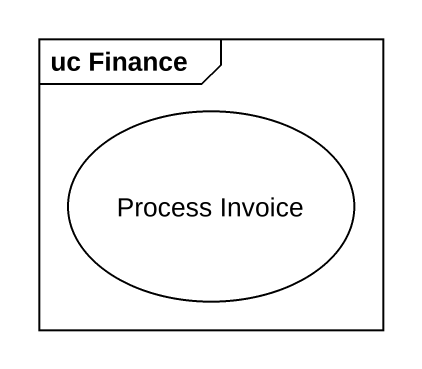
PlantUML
@startuml
mainframe uc Finance
usecase "Process Invoice" as Process_Invoice
@enduml
